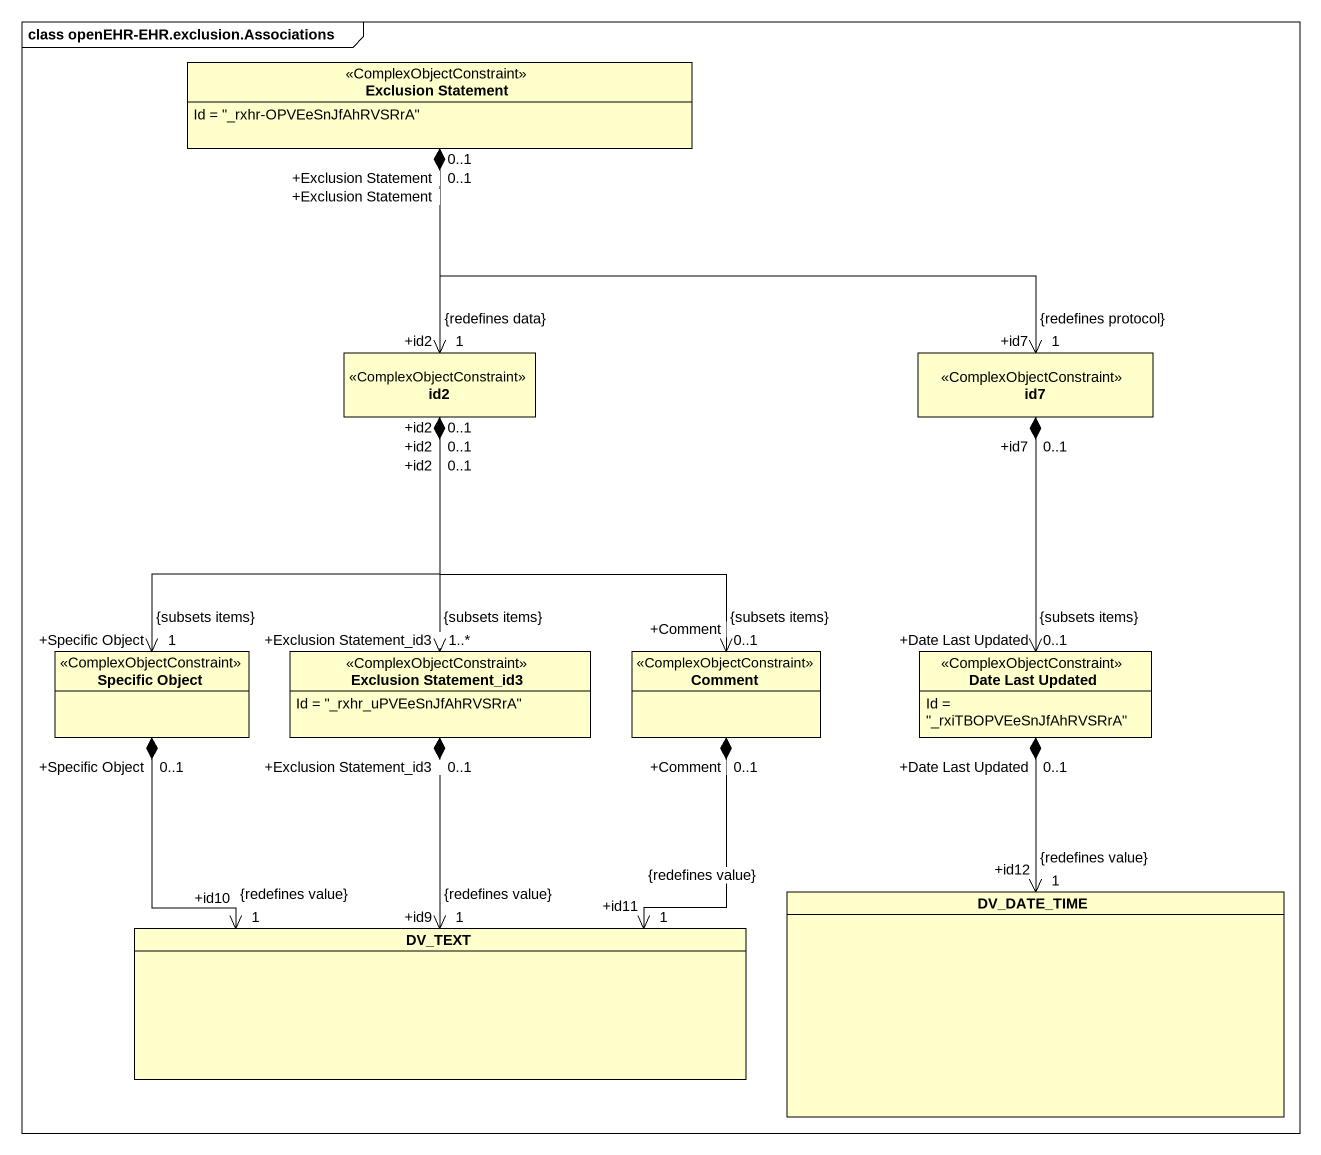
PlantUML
@startuml
mainframe class openEHR-EHR.exclusion.Associations
hide circle
hide empty members
class "Exclusion Statement" as Exclusion_Statement <<ComplexObjectConstraint>> {
  Id = "_rxhr-OPVEeSnJfAhRVSRrA"
}
class id2 <<ComplexObjectConstraint>>
class id7 <<ComplexObjectConstraint>>
class "Specific Object" as Specific_Object <<ComplexObjectConstraint>>
class "Exclusion Statement_id3" as Exclusion_Statement_id3 <<ComplexObjectConstraint>> {
  Id = "_rxhr_uPVEeSnJfAhRVSRrA"
}
class Comment <<ComplexObjectConstraint>>
class "Date Last Updated" as Date_Last_Updated <<ComplexObjectConstraint>> {
  Id = "_rxiTBOPVEeSnJfAhRVSRrA"
}
class DV_TEXT
class DV_DATE_TIME
Exclusion_Statement "+Exclusion Statement\n0..1" *--> "+id2\n1\n{redefines data}" id2
Exclusion_Statement "+Exclusion Statement\n0..1" *-right-> "+id7\n1\n{redefines protocol}" id7
id2 "+id2\n0..1" *--> "+Specific Object\n1\n{subsets items}" Specific_Object
id2 "+id2\n0..1" *--> "+Exclusion Statement_id3\n1..*\n{subsets items}" Exclusion_Statement_id3
id2 "+id2\n0..1" *--> "+Comment\n0..1\n{subsets items}" Comment
id7 "+id7\n0..1" *--> "+Date Last Updated\n0..1\n{subsets items}" Date_Last_Updated
Specific_Object "+Specific Object\n0..1" *--> "+id10\n1\n{redefines value}" DV_TEXT
Exclusion_Statement_id3 "+Exclusion Statement_id3\n0..1" *--> "+id9\n1\n{redefines value}" DV_TEXT
Comment "+Comment\n0..1" *--> "+id11\n1\n{redefines value}" DV_TEXT
Date_Last_Updated "+Date Last Updated\n0..1" *--> "+id12\n1\n{redefines value}" DV_DATE_TIME
@enduml
